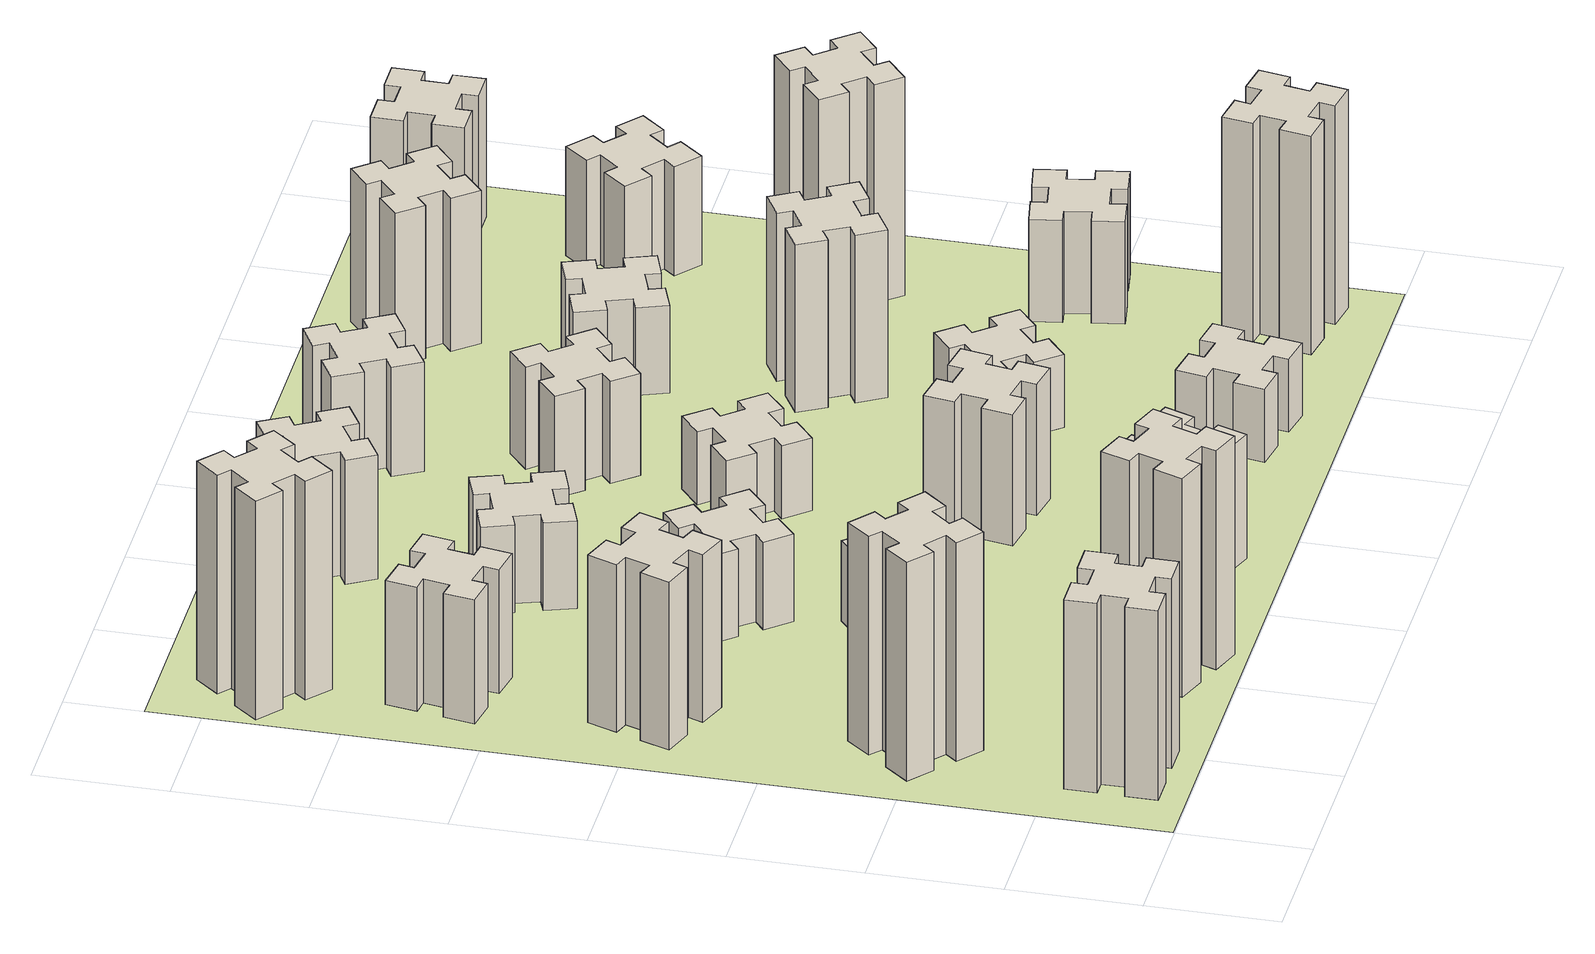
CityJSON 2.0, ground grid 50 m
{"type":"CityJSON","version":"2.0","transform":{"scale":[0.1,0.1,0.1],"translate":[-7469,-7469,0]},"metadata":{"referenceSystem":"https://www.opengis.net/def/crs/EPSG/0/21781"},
"CityObjects":{
"building1":{"type":"Building","attributes":{"class":"1000","function":"1000","usage":"1000","yearOfConstruction":2016,"roofType":"1000","measuredHeight":78,"storeysAboveGround":30,"storeysBelowGround":0},"geometry":[{"type":"Solid","lod":"1","boundaries":[[[[0,1,2,3,4,5,6,7,8,9,10,11,12,13,14,15,16,17,18,19]],[[17,16,20,21]],[[16,15,22,20]],[[15,14,23,22]],[[14,13,24,23]],[[13,12,25,24]],[[12,11,26,25]],[[11,10,27,26]],[[10,9,28,27]],[[9,8,29,28]],[[8,7,30,29]],[[7,6,31,30]],[[6,5,32,31]],[[5,4,33,32]],[[4,3,34,33]],[[3,2,35,34]],[[2,1,36,35]],[[1,0,37,36]],[[0,19,38,37]],[[19,18,39,38]],[[18,17,21,39]],[[24,25,26,27,28,29,30,31,32,33,34,35,36,37,38,39,21,20,22,23]]]]}]},
"building2":{"type":"Building","attributes":{"class":"1000","function":"1000","usage":"1000","yearOfConstruction":2016,"roofType":"1000","measuredHeight":90,"storeysAboveGround":30,"storeysBelowGround":0},"geometry":[{"type":"Solid","lod":"1","boundaries":[[[[40,41,42,43,44,45,46,47,48,49,50,51,52,53,54,55,56,57,58,59]],[[57,56,60,61]],[[56,55,62,60]],[[55,54,63,62]],[[54,53,64,63]],[[53,52,65,64]],[[52,51,66,65]],[[51,50,67,66]],[[50,49,68,67]],[[49,48,69,68]],[[48,47,70,69]],[[47,46,71,70]],[[46,45,72,71]],[[45,44,73,72]],[[44,43,74,73]],[[43,42,75,74]],[[42,41,76,75]],[[41,40,77,76]],[[40,59,78,77]],[[59,58,79,78]],[[58,57,61,79]],[[64,65,66,67,68,69,70,71,72,73,74,75,76,77,78,79,61,60,62,63]]]]}]},
"building3":{"type":"Building","attributes":{"class":"1000","function":"1000","usage":"1000","yearOfConstruction":2016,"roofType":"1000","measuredHeight":69,"storeysAboveGround":30,"storeysBelowGround":0},"geometry":[{"type":"Solid","lod":"1","boundaries":[[[[80,81,82,83,84,85,86,87,88,89,90,91,92,93,94,95,96,97,98,99]],[[97,96,100,101]],[[96,95,102,100]],[[95,94,103,102]],[[94,93,104,103]],[[93,92,105,104]],[[92,91,106,105]],[[91,90,107,106]],[[90,89,108,107]],[[89,88,109,108]],[[88,87,110,109]],[[87,86,111,110]],[[86,85,112,111]],[[85,84,113,112]],[[84,83,114,113]],[[83,82,115,114]],[[82,81,116,115]],[[81,80,117,116]],[[80,99,118,117]],[[99,98,119,118]],[[98,97,101,119]],[[104,105,106,107,108,109,110,111,112,113,114,115,116,117,118,119,101,100,102,103]]]]}]},
"building4":{"type":"Building","attributes":{"class":"1000","function":"1000","usage":"1000","yearOfConstruction":2016,"roofType":"1000","measuredHeight":51,"storeysAboveGround":30,"storeysBelowGround":0},"geometry":[{"type":"Solid","lod":"1","boundaries":[[[[120,121,122,123,124,125,126,127,128,129,130,131,132,133,134,135,136,137,138,139]],[[137,136,140,141]],[[136,135,142,140]],[[135,134,143,142]],[[134,133,144,143]],[[133,132,145,144]],[[132,131,146,145]],[[131,130,147,146]],[[130,129,148,147]],[[129,128,149,148]],[[128,127,150,149]],[[127,126,151,150]],[[126,125,152,151]],[[125,124,153,152]],[[124,123,154,153]],[[123,122,155,154]],[[122,121,156,155]],[[121,120,157,156]],[[120,139,158,157]],[[139,138,159,158]],[[138,137,141,159]],[[144,145,146,147,148,149,150,151,152,153,154,155,156,157,158,159,141,140,142,143]]]]}]},
"building5":{"type":"Building","attributes":{"class":"1000","function":"1000","usage":"1000","yearOfConstruction":2016,"roofType":"1000","measuredHeight":90,"storeysAboveGround":30,"storeysBelowGround":0},"geometry":[{"type":"Solid","lod":"1","boundaries":[[[[160,161,162,163,164,165,166,167,168,169,170,171,172,173,174,175,176,177,178,179]],[[177,176,180,181]],[[176,175,182,180]],[[175,174,183,182]],[[174,173,184,183]],[[173,172,185,184]],[[172,171,186,185]],[[171,170,187,186]],[[170,169,188,187]],[[169,168,189,188]],[[168,167,190,189]],[[167,166,191,190]],[[166,165,192,191]],[[165,164,193,192]],[[164,163,194,193]],[[163,162,195,194]],[[162,161,196,195]],[[161,160,197,196]],[[160,179,198,197]],[[179,178,199,198]],[[178,177,181,199]],[[184,185,186,187,188,189,190,191,192,193,194,195,196,197,198,199,181,180,182,183]]]]}]},
"building6":{"type":"Building","attributes":{"class":"1000","function":"1000","usage":"1000","yearOfConstruction":2016,"roofType":"1000","measuredHeight":90,"storeysAboveGround":30,"storeysBelowGround":0},"geometry":[{"type":"Solid","lod":"1","boundaries":[[[[200,201,202,203,204,205,206,207,208,209,210,211,212,213,214,215,216,217,218,219]],[[217,216,220,221]],[[216,215,222,220]],[[215,214,223,222]],[[214,213,224,223]],[[213,212,225,224]],[[212,211,226,225]],[[211,210,227,226]],[[210,209,228,227]],[[209,208,229,228]],[[208,207,230,229]],[[207,206,231,230]],[[206,205,232,231]],[[205,204,233,232]],[[204,203,234,233]],[[203,202,235,234]],[[202,201,236,235]],[[201,200,237,236]],[[200,219,238,237]],[[219,218,239,238]],[[218,217,221,239]],[[224,225,226,227,228,229,230,231,232,233,234,235,236,237,238,239,221,220,222,223]]]]}]},
"building7":{"type":"Building","attributes":{"class":"1000","function":"1000","usage":"1000","yearOfConstruction":2016,"roofType":"1000","measuredHeight":33,"storeysAboveGround":30,"storeysBelowGround":0},"geometry":[{"type":"Solid","lod":"1","boundaries":[[[[240,241,242,243,244,245,246,247,248,249,250,251,252,253,254,255,256,257,258,259]],[[257,256,260,261]],[[256,255,262,260]],[[255,254,263,262]],[[254,253,264,263]],[[253,252,265,264]],[[252,251,266,265]],[[251,250,267,266]],[[250,249,268,267]],[[249,248,269,268]],[[248,247,270,269]],[[247,246,271,270]],[[246,245,272,271]],[[245,244,273,272]],[[244,243,274,273]],[[243,242,275,274]],[[242,241,276,275]],[[241,240,277,276]],[[240,259,278,277]],[[259,258,279,278]],[[258,257,261,279]],[[264,265,266,267,268,269,270,271,272,273,274,275,276,277,278,279,261,260,262,263]]]]}]},
"building8":{"type":"Building","attributes":{"class":"1000","function":"1000","usage":"1000","yearOfConstruction":2016,"roofType":"1000","measuredHeight":36,"storeysAboveGround":30,"storeysBelowGround":0},"geometry":[{"type":"Solid","lod":"1","boundaries":[[[[280,281,282,283,284,285,286,287,288,289,290,291,292,293,294,295,296,297,298,299]],[[297,296,300,301]],[[296,295,302,300]],[[295,294,303,302]],[[294,293,304,303]],[[293,292,305,304]],[[292,291,306,305]],[[291,290,307,306]],[[290,289,308,307]],[[289,288,309,308]],[[288,287,310,309]],[[287,286,311,310]],[[286,285,312,311]],[[285,284,313,312]],[[284,283,314,313]],[[283,282,315,314]],[[282,281,316,315]],[[281,280,317,316]],[[280,299,318,317]],[[299,298,319,318]],[[298,297,301,319]],[[304,305,306,307,308,309,310,311,312,313,314,315,316,317,318,319,301,300,302,303]]]]}]},
"building9":{"type":"Building","attributes":{"class":"1000","function":"1000","usage":"1000","yearOfConstruction":2016,"roofType":"1000","measuredHeight":51,"storeysAboveGround":30,"storeysBelowGround":0},"geometry":[{"type":"Solid","lod":"1","boundaries":[[[[320,321,322,323,324,325,326,327,328,329,330,331,332,333,334,335,336,337,338,339]],[[337,336,340,341]],[[336,335,342,340]],[[335,334,343,342]],[[334,333,344,343]],[[333,332,345,344]],[[332,331,346,345]],[[331,330,347,346]],[[330,329,348,347]],[[329,328,349,348]],[[328,327,350,349]],[[327,326,351,350]],[[326,325,352,351]],[[325,324,353,352]],[[324,323,354,353]],[[323,322,355,354]],[[322,321,356,355]],[[321,320,357,356]],[[320,339,358,357]],[[339,338,359,358]],[[338,337,341,359]],[[344,345,346,347,348,349,350,351,352,353,354,355,356,357,358,359,341,340,342,343]]]]}]},
"building10":{"type":"Building","attributes":{"class":"1000","function":"1000","usage":"1000","yearOfConstruction":2016,"roofType":"1000","measuredHeight":36,"storeysAboveGround":30,"storeysBelowGround":0},"geometry":[{"type":"Solid","lod":"1","boundaries":[[[[360,361,362,363,364,365,366,367,368,369,370,371,372,373,374,375,376,377,378,379]],[[377,376,380,381]],[[376,375,382,380]],[[375,374,383,382]],[[374,373,384,383]],[[373,372,385,384]],[[372,371,386,385]],[[371,370,387,386]],[[370,369,388,387]],[[369,368,389,388]],[[368,367,390,389]],[[367,366,391,390]],[[366,365,392,391]],[[365,364,393,392]],[[364,363,394,393]],[[363,362,395,394]],[[362,361,396,395]],[[361,360,397,396]],[[360,379,398,397]],[[379,378,399,398]],[[378,377,381,399]],[[384,385,386,387,388,389,390,391,392,393,394,395,396,397,398,399,381,380,382,383]]]]}]},
"building11":{"type":"Building","attributes":{"class":"1000","function":"1000","usage":"1000","yearOfConstruction":2016,"roofType":"1000","measuredHeight":51,"storeysAboveGround":30,"storeysBelowGround":0},"geometry":[{"type":"Solid","lod":"1","boundaries":[[[[400,401,402,403,404,405,406,407,408,409,410,411,412,413,414,415,416,417,418,419]],[[417,416,420,421]],[[416,415,422,420]],[[415,414,423,422]],[[414,413,424,423]],[[413,412,425,424]],[[412,411,426,425]],[[411,410,427,426]],[[410,409,428,427]],[[409,408,429,428]],[[408,407,430,429]],[[407,406,431,430]],[[406,405,432,431]],[[405,404,433,432]],[[404,403,434,433]],[[403,402,435,434]],[[402,401,436,435]],[[401,400,437,436]],[[400,419,438,437]],[[419,418,439,438]],[[418,417,421,439]],[[424,425,426,427,428,429,430,431,432,433,434,435,436,437,438,439,421,420,422,423]]]]}]},
"building12":{"type":"Building","attributes":{"class":"1000","function":"1000","usage":"1000","yearOfConstruction":2016,"roofType":"1000","measuredHeight":54,"storeysAboveGround":30,"storeysBelowGround":0},"geometry":[{"type":"Solid","lod":"1","boundaries":[[[[440,441,442,443,444,445,446,447,448,449,450,451,452,453,454,455,456,457,458,459]],[[457,456,460,461]],[[456,455,462,460]],[[455,454,463,462]],[[454,453,464,463]],[[453,452,465,464]],[[452,451,466,465]],[[451,450,467,466]],[[450,449,468,467]],[[449,448,469,468]],[[448,447,470,469]],[[447,446,471,470]],[[446,445,472,471]],[[445,444,473,472]],[[444,443,474,473]],[[443,442,475,474]],[[442,441,476,475]],[[441,440,477,476]],[[440,459,478,477]],[[459,458,479,478]],[[458,457,461,479]],[[464,465,466,467,468,469,470,471,472,473,474,475,476,477,478,479,461,460,462,463]]]]}]},
"building13":{"type":"Building","attributes":{"class":"1000","function":"1000","usage":"1000","yearOfConstruction":2016,"roofType":"1000","measuredHeight":30,"storeysAboveGround":30,"storeysBelowGround":0},"geometry":[{"type":"Solid","lod":"1","boundaries":[[[[480,481,482,483,484,485,486,487,488,489,490,491,492,493,494,495,496,497,498,499]],[[497,496,500,501]],[[496,495,502,500]],[[495,494,503,502]],[[494,493,504,503]],[[493,492,505,504]],[[492,491,506,505]],[[491,490,507,506]],[[490,489,508,507]],[[489,488,509,508]],[[488,487,510,509]],[[487,486,511,510]],[[486,485,512,511]],[[485,484,513,512]],[[484,483,514,513]],[[483,482,515,514]],[[482,481,516,515]],[[481,480,517,516]],[[480,499,518,517]],[[499,498,519,518]],[[498,497,501,519]],[[504,505,506,507,508,509,510,511,512,513,514,515,516,517,518,519,501,500,502,503]]]]}]},
"building14":{"type":"Building","attributes":{"class":"1000","function":"1000","usage":"1000","yearOfConstruction":2016,"roofType":"1000","measuredHeight":42,"storeysAboveGround":30,"storeysBelowGround":0},"geometry":[{"type":"Solid","lod":"1","boundaries":[[[[520,521,522,523,524,525,526,527,528,529,530,531,532,533,534,535,536,537,538,539]],[[537,536,540,541]],[[536,535,542,540]],[[535,534,543,542]],[[534,533,544,543]],[[533,532,545,544]],[[532,531,546,545]],[[531,530,547,546]],[[530,529,548,547]],[[529,528,549,548]],[[528,527,550,549]],[[527,526,551,550]],[[526,525,552,551]],[[525,524,553,552]],[[524,523,554,553]],[[523,522,555,554]],[[522,521,556,555]],[[521,520,557,556]],[[520,539,558,557]],[[539,538,559,558]],[[538,537,541,559]],[[544,545,546,547,548,549,550,551,552,553,554,555,556,557,558,559,541,540,542,543]]]]}]},
"building15":{"type":"Building","attributes":{"class":"1000","function":"1000","usage":"1000","yearOfConstruction":2016,"roofType":"1000","measuredHeight":30,"storeysAboveGround":30,"storeysBelowGround":0},"geometry":[{"type":"Solid","lod":"1","boundaries":[[[[560,561,562,563,564,565,566,567,568,569,570,571,572,573,574,575,576,577,578,579]],[[577,576,580,581]],[[576,575,582,580]],[[575,574,583,582]],[[574,573,584,583]],[[573,572,585,584]],[[572,571,586,585]],[[571,570,587,586]],[[570,569,588,587]],[[569,568,589,588]],[[568,567,590,589]],[[567,566,591,590]],[[566,565,592,591]],[[565,564,593,592]],[[564,563,594,593]],[[563,562,595,594]],[[562,561,596,595]],[[561,560,597,596]],[[560,579,598,597]],[[579,578,599,598]],[[578,577,581,599]],[[584,585,586,587,588,589,590,591,592,593,594,595,596,597,598,599,581,580,582,583]]]]}]},
"building16":{"type":"Building","attributes":{"class":"1000","function":"1000","usage":"1000","yearOfConstruction":2016,"roofType":"1000","measuredHeight":45,"storeysAboveGround":30,"storeysBelowGround":0},"geometry":[{"type":"Solid","lod":"1","boundaries":[[[[600,601,602,603,604,605,606,607,608,609,610,611,612,613,614,615,616,617,618,619]],[[617,616,620,621]],[[616,615,622,620]],[[615,614,623,622]],[[614,613,624,623]],[[613,612,625,624]],[[612,611,626,625]],[[611,610,627,626]],[[610,609,628,627]],[[609,608,629,628]],[[608,607,630,629]],[[607,606,631,630]],[[606,605,632,631]],[[605,604,633,632]],[[604,603,634,633]],[[603,602,635,634]],[[602,601,636,635]],[[601,600,637,636]],[[600,619,638,637]],[[619,618,639,638]],[[618,617,621,639]],[[624,625,626,627,628,629,630,631,632,633,634,635,636,637,638,639,621,620,622,623]]]]}]},
"building17":{"type":"Building","attributes":{"class":"1000","function":"1000","usage":"1000","yearOfConstruction":2016,"roofType":"1000","measuredHeight":30,"storeysAboveGround":30,"storeysBelowGround":0},"geometry":[{"type":"Solid","lod":"1","boundaries":[[[[640,641,642,643,644,645,646,647,648,649,650,651,652,653,654,655,656,657,658,659]],[[657,656,660,661]],[[656,655,662,660]],[[655,654,663,662]],[[654,653,664,663]],[[653,652,665,664]],[[652,651,666,665]],[[651,650,667,666]],[[650,649,668,667]],[[649,648,669,668]],[[648,647,670,669]],[[647,646,671,670]],[[646,645,672,671]],[[645,644,673,672]],[[644,643,674,673]],[[643,642,675,674]],[[642,641,676,675]],[[641,640,677,676]],[[640,659,678,677]],[[659,658,679,678]],[[658,657,661,679]],[[664,665,666,667,668,669,670,671,672,673,674,675,676,677,678,679,661,660,662,663]]]]}]},
"building18":{"type":"Building","attributes":{"class":"1000","function":"1000","usage":"1000","yearOfConstruction":2016,"roofType":"1000","measuredHeight":69,"storeysAboveGround":30,"storeysBelowGround":0},"geometry":[{"type":"Solid","lod":"1","boundaries":[[[[680,681,682,683,684,685,686,687,688,689,690,691,692,693,694,695,696,697,698,699]],[[697,696,700,701]],[[696,695,702,700]],[[695,694,703,702]],[[694,693,704,703]],[[693,692,705,704]],[[692,691,706,705]],[[691,690,707,706]],[[690,689,708,707]],[[689,688,709,708]],[[688,687,710,709]],[[687,686,711,710]],[[686,685,712,711]],[[685,684,713,712]],[[684,683,714,713]],[[683,682,715,714]],[[682,681,716,715]],[[681,680,717,716]],[[680,699,718,717]],[[699,698,719,718]],[[698,697,701,719]],[[704,705,706,707,708,709,710,711,712,713,714,715,716,717,718,719,701,700,702,703]]]]}]},
"building19":{"type":"Building","attributes":{"class":"1000","function":"1000","usage":"1000","yearOfConstruction":2016,"roofType":"1000","measuredHeight":36,"storeysAboveGround":30,"storeysBelowGround":0},"geometry":[{"type":"Solid","lod":"1","boundaries":[[[[720,721,722,723,724,725,726,727,728,729,730,731,732,733,734,735,736,737,738,739]],[[737,736,740,741]],[[736,735,742,740]],[[735,734,743,742]],[[734,733,744,743]],[[733,732,745,744]],[[732,731,746,745]],[[731,730,747,746]],[[730,729,748,747]],[[729,728,749,748]],[[728,727,750,749]],[[727,726,751,750]],[[726,725,752,751]],[[725,724,753,752]],[[724,723,754,753]],[[723,722,755,754]],[[722,721,756,755]],[[721,720,757,756]],[[720,739,758,757]],[[739,738,759,758]],[[738,737,741,759]],[[744,745,746,747,748,749,750,751,752,753,754,755,756,757,758,759,741,740,742,743]]]]}]},
"building20":{"type":"Building","attributes":{"class":"1000","function":"1000","usage":"1000","yearOfConstruction":2016,"roofType":"1000","measuredHeight":90,"storeysAboveGround":30,"storeysBelowGround":0},"geometry":[{"type":"Solid","lod":"1","boundaries":[[[[760,761,762,763,764,765,766,767,768,769,770,771,772,773,774,775,776,777,778,779]],[[777,776,780,781]],[[776,775,782,780]],[[775,774,783,782]],[[774,773,784,783]],[[773,772,785,784]],[[772,771,786,785]],[[771,770,787,786]],[[770,769,788,787]],[[769,768,789,788]],[[768,767,790,789]],[[767,766,791,790]],[[766,765,792,791]],[[765,764,793,792]],[[764,763,794,793]],[[763,762,795,794]],[[762,761,796,795]],[[761,760,797,796]],[[760,779,798,797]],[[779,778,799,798]],[[778,777,781,799]],[[784,785,786,787,788,789,790,791,792,793,794,795,796,797,798,799,781,780,782,783]]]]}]},
"building21":{"type":"Building","attributes":{"class":"1000","function":"1000","usage":"1000","yearOfConstruction":2016,"roofType":"1000","measuredHeight":63,"storeysAboveGround":30,"storeysBelowGround":0},"geometry":[{"type":"Solid","lod":"1","boundaries":[[[[800,801,802,803,804,805,806,807,808,809,810,811,812,813,814,815,816,817,818,819]],[[817,816,820,821]],[[816,815,822,820]],[[815,814,823,822]],[[814,813,824,823]],[[813,812,825,824]],[[812,811,826,825]],[[811,810,827,826]],[[810,809,828,827]],[[809,808,829,828]],[[808,807,830,829]],[[807,806,831,830]],[[806,805,832,831]],[[805,804,833,832]],[[804,803,834,833]],[[803,802,835,834]],[[802,801,836,835]],[[801,800,837,836]],[[800,819,838,837]],[[819,818,839,838]],[[818,817,821,839]],[[824,825,826,827,828,829,830,831,832,833,834,835,836,837,838,839,821,820,822,823]]]]}]},
"building22":{"type":"Building","attributes":{"class":"1000","function":"1000","usage":"1000","yearOfConstruction":2016,"roofType":"1000","measuredHeight":42,"storeysAboveGround":30,"storeysBelowGround":0},"geometry":[{"type":"Solid","lod":"1","boundaries":[[[[840,841,842,843,844,845,846,847,848,849,850,851,852,853,854,855,856,857,858,859]],[[857,856,860,861]],[[856,855,862,860]],[[855,854,863,862]],[[854,853,864,863]],[[853,852,865,864]],[[852,851,866,865]],[[851,850,867,866]],[[850,849,868,867]],[[849,848,869,868]],[[848,847,870,869]],[[847,846,871,870]],[[846,845,872,871]],[[845,844,873,872]],[[844,843,874,873]],[[843,842,875,874]],[[842,841,876,875]],[[841,840,877,876]],[[840,859,878,877]],[[859,858,879,878]],[[858,857,861,879]],[[864,865,866,867,868,869,870,871,872,873,874,875,876,877,878,879,861,860,862,863]]]]}]},
"building23":{"type":"Building","attributes":{"class":"1000","function":"1000","usage":"1000","yearOfConstruction":2016,"roofType":"1000","measuredHeight":90,"storeysAboveGround":30,"storeysBelowGround":0},"geometry":[{"type":"Solid","lod":"1","boundaries":[[[[880,881,882,883,884,885,886,887,888,889,890,891,892,893,894,895,896,897,898,899]],[[897,896,900,901]],[[896,895,902,900]],[[895,894,903,902]],[[894,893,904,903]],[[893,892,905,904]],[[892,891,906,905]],[[891,890,907,906]],[[890,889,908,907]],[[889,888,909,908]],[[888,887,910,909]],[[887,886,911,910]],[[886,885,912,911]],[[885,884,913,912]],[[884,883,914,913]],[[883,882,915,914]],[[882,881,916,915]],[[881,880,917,916]],[[880,899,918,917]],[[899,898,919,918]],[[898,897,901,919]],[[904,905,906,907,908,909,910,911,912,913,914,915,916,917,918,919,901,900,902,903]]]]}]},
"building24":{"type":"Building","attributes":{"class":"1000","function":"1000","usage":"1000","yearOfConstruction":2016,"roofType":"1000","measuredHeight":45,"storeysAboveGround":30,"storeysBelowGround":0},"geometry":[{"type":"Solid","lod":"1","boundaries":[[[[920,921,922,923,924,925,926,927,928,929,930,931,932,933,934,935,936,937,938,939]],[[937,936,940,941]],[[936,935,942,940]],[[935,934,943,942]],[[934,933,944,943]],[[933,932,945,944]],[[932,931,946,945]],[[931,930,947,946]],[[930,929,948,947]],[[929,928,949,948]],[[928,927,950,949]],[[927,926,951,950]],[[926,925,952,951]],[[925,924,953,952]],[[924,923,954,953]],[[923,922,955,954]],[[922,921,956,955]],[[921,920,957,956]],[[920,939,958,957]],[[939,938,959,958]],[[938,937,941,959]],[[944,945,946,947,948,949,950,951,952,953,954,955,956,957,958,959,941,940,942,943]]]]}]},
"building25":{"type":"Building","attributes":{"class":"1000","function":"1000","usage":"1000","yearOfConstruction":2016,"roofType":"1000","measuredHeight":57,"storeysAboveGround":30,"storeysBelowGround":0},"geometry":[{"type":"Solid","lod":"1","boundaries":[[[[960,961,962,963,964,965,966,967,968,969,970,971,972,973,974,975,976,977,978,979]],[[977,976,980,981]],[[976,975,982,980]],[[975,974,983,982]],[[974,973,984,983]],[[973,972,985,984]],[[972,971,986,985]],[[971,970,987,986]],[[970,969,988,987]],[[969,968,989,988]],[[968,967,990,989]],[[967,966,991,990]],[[966,965,992,991]],[[965,964,993,992]],[[964,963,994,993]],[[963,962,995,994]],[[962,961,996,995]],[[961,960,997,996]],[[960,979,998,997]],[[979,978,999,998]],[[978,977,981,999]],[[984,985,986,987,988,989,990,991,992,993,994,995,996,997,998,999,981,980,982,983]]]]}]},
"landuse1":{"type":"LandUse","attributes":{"name":"plot1","function":"1010"},"geometry":[{"type":"MultiSurface","lod":"1","boundaries":[[[1000,1001,1002,1003]]]}]}
},
"vertices":[
[265,325,0],[265,225,0],[205,225,0],[205,105,0],[325,105,0],[325,165,0],[425,165,0],[425,105,0],[545,105,0],[545,225,0],[485,225,0],[485,325,0],[545,325,0],[545,445,0],[425,445,0],[425,385,0],[325,385,0],[325,445,0],[205,445,0],[205,325,0],[325,385,780],[325,445,780],[425,385,780],[425,445,780],[545,445,780],[545,325,780],[485,325,780],[485,225,780],[545,225,780],[545,105,780],[425,105,780],[425,165,780],[325,165,780],[325,105,780],[205,105,780],[205,225,780],[265,225,780],[265,325,780],[205,325,780],[205,445,780],
[484,1067,0],[408,1132,0],[446,1178,0],[354,1255,0],[277,1163,0],[323,1124,0],[259,1048,0],[213,1086,0],[136,994,0],[228,917,0],[266,963,0],[343,899,0],[304,853,0],[396,776,0],[473,868,0],[427,906,0],[492,983,0],[538,944,0],[615,1036,0],[523,1113,0],[492,983,900],[538,944,900],[427,906,900],[473,868,900],[396,776,900],[304,853,900],[343,899,900],[266,963,900],[228,917,900],[136,994,900],[213,1086,900],[259,1048,900],[323,1124,900],[277,1163,900],[354,1255,900],[446,1178,900],[408,1132,900],[484,1067,900],[523,1113,900],[615,1036,900],
[460,2042,0],[366,2076,0],[387,2132,0],[274,2173,0],[233,2060,0],[289,2040,0],[255,1946,0],[199,1967,0],[157,1854,0],[270,1813,0],[291,1869,0],[385,1835,0],[364,1779,0],[477,1737,0],[518,1850,0],[462,1871,0],[496,1965,0],[552,1944,0],[593,2057,0],[480,2098,0],[496,1965,690],[552,1944,690],[462,1871,690],[518,1850,690],[477,1737,690],[364,1779,690],[385,1835,690],[291,1869,690],[270,1813,690],[157,1854,690],[199,1967,690],[255,1946,690],[289,2040,690],[233,2060,690],[274,2173,690],[387,2132,690],[366,2076,690],[460,2042,690],[480,2098,690],[593,2057,690],
[276,2764,0],[258,2665,0],[199,2676,0],[178,2557,0],[297,2537,0],[307,2596,0],[405,2578,0],[395,2519,0],[513,2498,0],[534,2617,0],[475,2627,0],[492,2725,0],[551,2715,0],[572,2833,0],[454,2854,0],[444,2795,0],[345,2812,0],[356,2871,0],[237,2892,0],[217,2774,0],[345,2812,510],[356,2871,510],[444,2795,510],[454,2854,510],[572,2833,510],[551,2715,510],[492,2725,510],[475,2627,510],[534,2617,510],[513,2498,510],[395,2519,510],[405,2578,510],[307,2596,510],[297,2537,510],[178,2557,510],[199,2676,510],[258,2665,510],[276,2764,510],[217,2774,510],[237,2892,510],
[1029,360,0],[995,266,0],[939,287,0],[897,174,0],[1010,133,0],[1031,189,0],[1125,155,0],[1104,99,0],[1217,57,0],[1258,170,0],[1202,191,0],[1236,285,0],[1292,264,0],[1333,377,0],[1220,418,0],[1200,362,0],[1106,396,0],[1127,452,0],[1014,493,0],[973,380,0],[1106,396,900],[1127,452,900],[1200,362,900],[1220,418,900],[1333,377,900],[1292,264,900],[1236,285,900],[1202,191,900],[1258,170,900],[1217,57,900],[1104,99,900],[1125,155,900],[1031,189,900],[1010,133,900],[897,174,900],[939,287,900],[995,266,900],[1029,360,900],[973,380,900],[1014,493,900],
[384,3387,0],[308,3452,0],[346,3498,0],[254,3575,0],[177,3483,0],[223,3444,0],[159,3368,0],[113,3406,0],[36,3314,0],[128,3237,0],[166,3283,0],[243,3219,0],[204,3173,0],[296,3096,0],[373,3188,0],[327,3226,0],[392,3303,0],[438,3264,0],[515,3356,0],[423,3433,0],[392,3303,900],[438,3264,900],[327,3226,900],[373,3188,900],[296,3096,900],[204,3173,900],[243,3219,900],[166,3283,900],[128,3237,900],[36,3314,900],[113,3406,900],[159,3368,900],[223,3444,900],[177,3483,900],[254,3575,900],[346,3498,900],[308,3452,900],[384,3387,900],[423,3433,900],[515,3356,900],
[1083,1332,0],[1006,1267,0],[968,1313,0],[876,1236,0],[953,1144,0],[999,1183,0],[1063,1106,0],[1017,1068,0],[1094,976,0],[1186,1053,0],[1148,1099,0],[1224,1163,0],[1263,1117,0],[1355,1194,0],[1278,1286,0],[1232,1248,0],[1167,1324,0],[1213,1363,0],[1136,1455,0],[1044,1378,0],[1167,1324,330],[1213,1363,330],[1232,1248,330],[1278,1286,330],[1355,1194,330],[1263,1117,330],[1224,1163,330],[1148,1099,330],[1186,1053,330],[1094,976,330],[1017,1068,330],[1063,1106,330],[999,1183,330],[953,1144,330],[876,1236,330],[968,1313,330],[1006,1267,330],[1083,1332,330],[1044,1378,330],[1136,1455,330],
[1083,1972,0],[1006,1907,0],[968,1953,0],[876,1876,0],[953,1784,0],[999,1823,0],[1063,1746,0],[1017,1708,0],[1094,1616,0],[1186,1693,0],[1148,1739,0],[1224,1803,0],[1263,1757,0],[1355,1834,0],[1278,1926,0],[1232,1888,0],[1167,1964,0],[1213,2003,0],[1136,2095,0],[1044,2018,0],[1167,1964,360],[1213,2003,360],[1232,1888,360],[1278,1926,360],[1355,1834,360],[1263,1757,360],[1224,1803,360],[1148,1739,360],[1186,1693,360],[1094,1616,360],[1017,1708,360],[1063,1746,360],[999,1823,360],[953,1784,360],[876,1876,360],[968,1953,360],[1006,1907,360],[1083,1972,360],[1044,2018,360],[1136,2095,360],
[1669,460,0],[1635,366,0],[1579,387,0],[1537,274,0],[1650,233,0],[1671,289,0],[1765,255,0],[1744,199,0],[1857,157,0],[1898,270,0],[1842,291,0],[1876,385,0],[1932,364,0],[1973,477,0],[1860,518,0],[1840,462,0],[1746,496,0],[1767,552,0],[1654,593,0],[1613,480,0],[1746,496,510],[1767,552,510],[1840,462,510],[1860,518,510],[1973,477,510],[1932,364,510],[1876,385,510],[1842,291,510],[1898,270,510],[1857,157,510],[1744,199,510],[1765,255,510],[1671,289,510],[1650,233,510],[1537,274,510],[1579,387,510],[1635,366,510],[1669,460,510],[1613,480,510],[1654,593,510],
[1106,2475,0],[1200,2509,0],[1220,2453,0],[1333,2494,0],[1292,2607,0],[1236,2586,0],[1202,2680,0],[1258,2700,0],[1217,2813,0],[1104,2772,0],[1125,2716,0],[1031,2682,0],[1010,2738,0],[897,2697,0],[939,2584,0],[995,2605,0],[1029,2511,0],[973,2490,0],[1014,2377,0],[1127,2419,0],[1029,2511,360],[973,2490,360],[995,2605,360],[939,2584,360],[897,2697,360],[1010,2738,360],[1031,2682,360],[1125,2716,360],[1104,2772,360],[1217,2813,360],[1258,2700,360],[1202,2680,360],[1236,2586,360],[1292,2607,360],[1333,2494,360],[1220,2453,360],[1200,2509,360],[1106,2475,360],[1127,2419,360],[1014,2377,360],
[995,3324,0],[1045,3237,0],[993,3207,0],[1053,3103,0],[1157,3163,0],[1127,3215,0],[1214,3265,0],[1244,3213,0],[1348,3273,0],[1288,3377,0],[1236,3347,0],[1186,3434,0],[1238,3464,0],[1178,3568,0],[1074,3508,0],[1104,3456,0],[1017,3406,0],[987,3458,0],[883,3398,0],[943,3294,0],[1017,3406,510],[987,3458,510],[1104,3456,510],[1074,3508,510],[1178,3568,510],[1238,3464,510],[1186,3434,510],[1236,3347,510],[1288,3377,510],[1348,3273,510],[1244,3213,510],[1214,3265,510],[1127,3215,510],[1157,3163,510],[1053,3103,510],[993,3207,510],[1045,3237,510],[995,3324,510],[943,3294,510],[883,3398,510],
[2055,1047,0],[2072,1145,0],[2131,1135,0],[2152,1253,0],[2034,1274,0],[2024,1215,0],[1925,1232,0],[1936,1291,0],[1817,1312,0],[1797,1194,0],[1856,1184,0],[1838,1085,0],[1779,1096,0],[1758,977,0],[1877,957,0],[1887,1016,0],[1985,998,0],[1975,939,0],[2093,918,0],[2114,1037,0],[1985,998,540],[1975,939,540],[1887,1016,540],[1877,957,540],[1758,977,540],[1779,1096,540],[1838,1085,540],[1856,1184,540],[1797,1194,540],[1817,1312,540],[1936,1291,540],[1925,1232,540],[2024,1215,540],[2034,1274,540],[2152,1253,540],[2131,1135,540],[2072,1145,540],[2055,1047,540],[2114,1037,540],[2093,918,540],
[1972,1988,0],[1907,2064,0],[1953,2103,0],[1876,2195,0],[1784,2118,0],[1823,2072,0],[1746,2007,0],[1708,2053,0],[1616,1976,0],[1693,1884,0],[1739,1923,0],[1803,1846,0],[1757,1808,0],[1834,1716,0],[1926,1793,0],[1888,1839,0],[1964,1903,0],[2003,1857,0],[2095,1934,0],[2018,2026,0],[1964,1903,300],[2003,1857,300],[1888,1839,300],[1926,1793,300],[1834,1716,300],[1757,1808,300],[1803,1846,300],[1739,1923,300],[1693,1884,300],[1616,1976,300],[1708,2053,300],[1746,2007,300],[1823,2072,300],[1784,2118,300],[1876,2195,300],[1953,2103,300],[1907,2064,300],[1972,1988,300],[2018,2026,300],[2095,1934,300],
[1839,2563,0],[1903,2486,0],[1857,2448,0],[1934,2356,0],[2026,2433,0],[1988,2479,0],[2064,2543,0],[2103,2497,0],[2195,2574,0],[2118,2666,0],[2072,2628,0],[2007,2704,0],[2053,2743,0],[1976,2835,0],[1884,2758,0],[1923,2712,0],[1846,2647,0],[1808,2693,0],[1716,2616,0],[1793,2524,0],[1846,2647,420],[1808,2693,420],[1923,2712,420],[1884,2758,420],[1976,2835,420],[2053,2743,420],[2007,2704,420],[2072,2628,420],[2118,2666,420],[2195,2574,420],[2103,2497,420],[2064,2543,420],[1988,2479,420],[2026,2433,420],[1934,2356,420],[1857,2448,420],[1903,2486,420],[1839,2563,420],[1793,2524,420],[1716,2616,420],
[2596,444,0],[2578,345,0],[2519,356,0],[2498,237,0],[2617,217,0],[2627,276,0],[2725,258,0],[2715,199,0],[2833,178,0],[2854,297,0],[2795,307,0],[2812,405,0],[2871,395,0],[2892,513,0],[2774,534,0],[2764,475,0],[2665,492,0],[2676,551,0],[2557,572,0],[2537,454,0],[2665,492,300],[2676,551,300],[2764,475,300],[2774,534,300],[2892,513,300],[2871,395,300],[2812,405,300],[2795,307,300],[2854,297,300],[2833,178,300],[2715,199,300],[2725,258,300],[2627,276,300],[2617,217,300],[2498,237,300],[2519,356,300],[2578,345,300],[2596,444,300],[2537,454,300],[2557,572,300],
[1844,3456,0],[1757,3406,0],[1727,3458,0],[1623,3398,0],[1683,3294,0],[1735,3324,0],[1785,3237,0],[1733,3207,0],[1793,3103,0],[1897,3163,0],[1867,3215,0],[1954,3265,0],[1984,3213,0],[2088,3273,0],[2028,3377,0],[1976,3347,0],[1926,3434,0],[1978,3464,0],[1918,3568,0],[1814,3508,0],[1926,3434,450],[1978,3464,450],[1976,3347,450],[2028,3377,450],[2088,3273,450],[1984,3213,450],[1954,3265,450],[1867,3215,450],[1897,3163,450],[1793,3103,450],[1733,3207,450],[1785,3237,450],[1735,3324,450],[1683,3294,450],[1623,3398,450],[1727,3458,450],[1757,3406,450],[1844,3456,450],[1814,3508,450],[1918,3568,450],
[2628,1099,0],[2704,1163,0],[2743,1117,0],[2835,1194,0],[2758,1286,0],[2712,1248,0],[2647,1324,0],[2693,1363,0],[2616,1455,0],[2524,1378,0],[2563,1332,0],[2486,1267,0],[2448,1313,0],[2356,1236,0],[2433,1144,0],[2479,1183,0],[2543,1106,0],[2497,1068,0],[2574,976,0],[2666,1053,0],[2543,1106,300],[2497,1068,300],[2479,1183,300],[2433,1144,300],[2356,1236,300],[2448,1313,300],[2486,1267,300],[2563,1332,300],[2524,1378,300],[2616,1455,300],[2693,1363,300],[2647,1324,300],[2712,1248,300],[2758,1286,300],[2835,1194,300],[2743,1117,300],[2704,1163,300],[2628,1099,300],[2666,1053,300],[2574,976,300],
[2816,1867,0],[2766,1954,0],[2818,1984,0],[2758,2088,0],[2654,2028,0],[2684,1976,0],[2597,1926,0],[2567,1978,0],[2463,1918,0],[2523,1814,0],[2575,1844,0],[2625,1757,0],[2573,1727,0],[2633,1623,0],[2737,1683,0],[2707,1735,0],[2794,1785,0],[2824,1733,0],[2928,1793,0],[2868,1897,0],[2794,1785,690],[2824,1733,690],[2707,1735,690],[2737,1683,690],[2633,1623,690],[2573,1727,690],[2625,1757,690],[2575,1844,690],[2523,1814,690],[2463,1918,690],[2567,1978,690],[2597,1926,690],[2684,1976,690],[2654,2028,690],[2758,2088,690],[2818,1984,690],[2766,1954,690],[2816,1867,690],[2868,1897,690],[2928,1793,690],
[2586,2475,0],[2680,2509,0],[2700,2453,0],[2813,2494,0],[2772,2607,0],[2716,2586,0],[2682,2680,0],[2738,2700,0],[2697,2813,0],[2584,2772,0],[2605,2716,0],[2511,2682,0],[2490,2738,0],[2377,2697,0],[2419,2584,0],[2475,2605,0],[2509,2511,0],[2453,2490,0],[2494,2377,0],[2607,2419,0],[2509,2511,360],[2453,2490,360],[2475,2605,360],[2419,2584,360],[2377,2697,360],[2490,2738,360],[2511,2682,360],[2605,2716,360],[2584,2772,360],[2697,2813,360],[2738,2700,360],[2682,2680,360],[2716,2586,360],[2772,2607,360],[2813,2494,360],[2700,2453,360],[2680,2509,360],[2586,2475,360],[2607,2419,360],[2494,2377,360],
[3504,475,0],[3405,492,0],[3416,551,0],[3297,572,0],[3277,454,0],[3336,444,0],[3318,345,0],[3259,356,0],[3238,237,0],[3357,217,0],[3367,276,0],[3465,258,0],[3455,199,0],[3573,178,0],[3594,297,0],[3535,307,0],[3552,405,0],[3611,395,0],[3632,513,0],[3514,534,0],[3552,405,900],[3611,395,900],[3535,307,900],[3594,297,900],[3573,178,900],[3455,199,900],[3465,258,900],[3367,276,900],[3357,217,900],[3238,237,900],[3259,356,900],[3318,345,900],[3336,444,900],[3277,454,900],[3297,572,900],[3416,551,900],[3405,492,900],[3504,475,900],[3514,534,900],[3632,513,900],
[2812,3368,0],[2747,3444,0],[2793,3483,0],[2716,3575,0],[2624,3498,0],[2663,3452,0],[2586,3387,0],[2548,3433,0],[2456,3356,0],[2533,3264,0],[2579,3303,0],[2643,3226,0],[2597,3188,0],[2674,3096,0],[2766,3173,0],[2728,3219,0],[2804,3283,0],[2843,3237,0],[2935,3314,0],[2858,3406,0],[2804,3283,630],[2843,3237,630],[2728,3219,630],[2766,3173,630],[2674,3096,630],[2597,3188,630],[2643,3226,630],[2579,3303,630],[2533,3264,630],[2456,3356,630],[2548,3433,630],[2586,3387,630],[2663,3452,630],[2624,3498,630],[2716,3575,630],[2793,3483,630],[2747,3444,630],[2812,3368,630],[2858,3406,630],[2935,3314,630],
[3405,998,0],[3504,1016,0],[3514,957,0],[3632,977,0],[3611,1096,0],[3552,1085,0],[3535,1184,0],[3594,1194,0],[3573,1312,0],[3455,1291,0],[3465,1232,0],[3367,1215,0],[3357,1274,0],[3238,1253,0],[3259,1135,0],[3318,1145,0],[3336,1047,0],[3277,1037,0],[3297,918,0],[3416,939,0],[3336,1047,420],[3277,1037,420],[3318,1145,420],[3259,1135,420],[3238,1253,420],[3357,1274,420],[3367,1215,420],[3465,1232,420],[3455,1291,420],[3573,1312,420],[3594,1194,420],[3535,1184,420],[3552,1085,420],[3611,1096,420],[3632,977,420],[3514,957,420],[3504,1016,420],[3405,998,420],[3416,939,420],[3297,918,420],
[3452,1988,0],[3387,2064,0],[3433,2103,0],[3356,2195,0],[3264,2118,0],[3303,2072,0],[3226,2007,0],[3188,2053,0],[3096,1976,0],[3173,1884,0],[3219,1923,0],[3283,1846,0],[3237,1808,0],[3314,1716,0],[3406,1793,0],[3368,1839,0],[3444,1903,0],[3483,1857,0],[3575,1934,0],[3498,2026,0],[3444,1903,900],[3483,1857,900],[3368,1839,900],[3406,1793,900],[3314,1716,900],[3237,1808,900],[3283,1846,900],[3219,1923,900],[3173,1884,900],[3096,1976,900],[3188,2053,900],[3226,2007,900],[3303,2072,900],[3264,2118,900],[3356,2195,900],[3433,2103,900],[3387,2064,900],[3452,1988,900],[3498,2026,900],[3575,1934,900],
[3444,2747,0],[3368,2812,0],[3406,2858,0],[3314,2935,0],[3237,2843,0],[3283,2804,0],[3219,2728,0],[3173,2766,0],[3096,2674,0],[3188,2597,0],[3226,2643,0],[3303,2579,0],[3264,2533,0],[3356,2456,0],[3433,2548,0],[3387,2586,0],[3452,2663,0],[3498,2624,0],[3575,2716,0],[3483,2793,0],[3452,2663,450],[3498,2624,450],[3387,2586,450],[3433,2548,450],[3356,2456,450],[3264,2533,450],[3303,2579,450],[3226,2643,450],[3188,2597,450],[3096,2674,450],[3173,2766,450],[3219,2728,450],[3283,2804,450],[3237,2843,450],[3314,2935,450],[3406,2858,450],[3368,2812,450],[3444,2747,450],[3483,2793,450],[3575,2716,450],
[3285,3325,0],[3385,3325,0],[3385,3265,0],[3505,3265,0],[3505,3385,0],[3445,3385,0],[3445,3485,0],[3505,3485,0],[3505,3605,0],[3385,3605,0],[3385,3545,0],[3285,3545,0],[3285,3605,0],[3165,3605,0],[3165,3485,0],[3225,3485,0],[3225,3385,0],[3165,3385,0],[3165,3265,0],[3285,3265,0],[3225,3385,570],[3165,3385,570],[3225,3485,570],[3165,3485,570],[3165,3605,570],[3285,3605,570],[3285,3545,570],[3385,3545,570],[3385,3605,570],[3505,3605,570],[3505,3485,570],[3445,3485,570],[3445,3385,570],[3505,3385,570],[3505,3265,570],[3385,3265,570],[3385,3325,570],[3285,3325,570],[3285,3265,570],[3165,3265,570],
[5,3705,0],[3705,3705,0],[3705,5,0],[5,5,0]
]}
